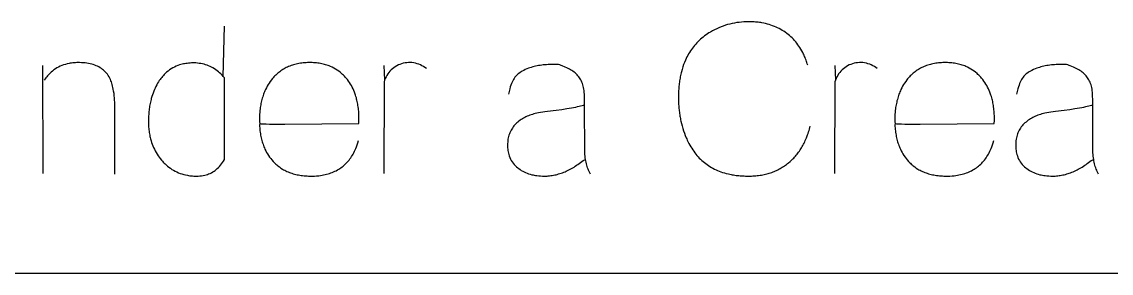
# Model space of a CAD drawing. Extents: x -180 to 180, y -71 to 71.
# Drawn here: x 45.05 to 66.84, y -70.86 to -65.82 of the extents above; entities that cross this region are included whole.
import ezdxf

# ---------------------------------------------------------------- set-up
doc = ezdxf.new("R2010")
doc.units = 0
doc.header["$MEASUREMENT"] = 0
doc.layers.get('0').update_dxf_attribs({"linetype": 'CONTINUOUS'})

msp = doc.modelspace()

# ---------------------------------------------------------------- linework, layer by layer
for p, q in [((49.079, -66.919), (49.104, -65.913)), ((58.866, -66.004), (58.824, -66.028)), ((58.907, -65.982), (58.866, -66.004)), ((58.949, -65.961), (58.907, -65.982)), ((58.992, -65.942), (58.949, -65.961)), ((59.035, -65.924), (58.992, -65.942)), ((59.078, -65.908), (59.035, -65.924)), ((59.122, -65.893), (59.078, -65.908)), ((59.167, -65.88), (59.122, -65.893)), ((59.212, -65.868), (59.167, -65.88)), ((59.257, -65.857), (59.212, -65.868)), ((59.303, -65.848), (59.257, -65.857)), ((59.35, -65.84), (59.303, -65.848)), ((59.397, -65.834), (59.35, -65.84)), ((59.445, -65.829), (59.397, -65.834)), ((59.493, -65.825), (59.445, -65.829)), ((59.541, -65.823), (59.493, -65.825)), ((59.59, -65.822), (59.541, -65.823)), ((59.618, -65.822), (59.59, -65.822)), ((59.645, -65.823), (59.618, -65.822)), ((59.672, -65.824), (59.645, -65.823)), ((59.699, -65.826), (59.672, -65.824)), ((59.725, -65.828), (59.699, -65.826)), ((59.751, -65.83), (59.725, -65.828)), ((59.777, -65.833), (59.751, -65.83)), ((59.803, -65.836), (59.777, -65.833)), ((59.828, -65.84), (59.803, -65.836)), ((59.853, -65.844), (59.828, -65.84)), ((59.89, -65.851), (59.853, -65.844)), ((59.927, -65.859), (59.89, -65.851)), ((59.963, -65.868), (59.927, -65.859)), ((59.998, -65.878), (59.963, -65.868)), ((60.033, -65.889), (59.998, -65.878)), ((60.067, -65.901), (60.033, -65.889)), ((60.101, -65.914), (60.067, -65.901)), ((60.134, -65.928), (60.101, -65.914)), ((60.166, -65.943), (60.134, -65.928)), ((60.198, -65.959), (60.166, -65.943)), ((60.229, -65.976), (60.198, -65.959)), ((60.26, -65.994), (60.229, -65.976)), ((60.29, -66.013), (60.26, -65.994)), ((60.32, -66.033), (60.29, -66.013)), ((58.575, -66.22), (58.551, -66.245)), ((58.6, -66.196), (58.575, -66.22)), ((58.625, -66.173), (58.6, -66.196)), ((58.651, -66.15), (58.625, -66.173)), ((58.678, -66.128), (58.651, -66.15)), ((58.706, -66.107), (58.678, -66.128)), ((58.734, -66.086), (58.706, -66.107)), ((58.763, -66.066), (58.734, -66.086)), ((58.793, -66.047), (58.763, -66.066)), ((58.824, -66.028), (58.793, -66.047)), ((60.349, -66.054), (60.32, -66.033)), ((60.377, -66.075), (60.349, -66.054)), ((60.404, -66.098), (60.377, -66.075)), ((60.43, -66.121), (60.404, -66.098)), ((60.456, -66.146), (60.43, -66.121)), ((60.481, -66.171), (60.456, -66.146)), ((60.505, -66.197), (60.481, -66.171)), ((60.528, -66.224), (60.505, -66.197)), ((60.551, -66.252), (60.528, -66.224)), ((58.405, -66.435), (58.387, -66.465)), ((58.423, -66.406), (58.405, -66.435)), ((58.443, -66.378), (58.423, -66.406)), ((58.463, -66.35), (58.443, -66.378)), ((58.484, -66.322), (58.463, -66.35)), ((58.506, -66.296), (58.484, -66.322)), ((58.528, -66.27), (58.506, -66.296)), ((58.551, -66.245), (58.528, -66.27)), ((60.572, -66.281), (60.551, -66.252)), ((60.593, -66.31), (60.572, -66.281)), ((60.613, -66.341), (60.593, -66.31)), ((60.632, -66.372), (60.613, -66.341)), ((60.651, -66.404), (60.632, -66.372)), ((60.668, -66.437), (60.651, -66.404)), ((60.685, -66.471), (60.668, -66.437)), ((45.92, -66.676), (45.884, -66.687)), ((45.956, -66.666), (45.92, -66.676)), ((45.993, -66.658), (45.956, -66.666)), ((46.018, -66.653), (45.993, -66.658)), ((46.044, -66.649), (46.018, -66.653)), ((46.07, -66.646), (46.044, -66.649)), ((46.096, -66.644), (46.07, -66.646)), ((46.123, -66.642), (46.096, -66.644)), ((46.15, -66.641), (46.123, -66.642)), ((46.177, -66.64), (46.15, -66.641)), ((46.203, -66.641), (46.177, -66.64)), ((46.242, -66.642), (46.203, -66.641)), ((46.279, -66.644), (46.242, -66.642)), ((46.315, -66.648), (46.279, -66.644)), ((46.35, -66.652), (46.315, -66.648)), ((46.384, -66.658), (46.35, -66.652)), ((46.416, -66.664), (46.384, -66.658)), ((46.448, -66.672), (46.416, -66.664)), ((46.478, -66.681), (46.448, -66.672)), ((48.254, -66.674), (48.229, -66.68)), ((48.28, -66.668), (48.254, -66.674)), ((48.305, -66.663), (48.28, -66.668)), ((48.332, -66.658), (48.305, -66.663)), ((48.358, -66.655), (48.332, -66.658)), ((48.385, -66.652), (48.358, -66.655)), ((48.413, -66.65), (48.385, -66.652)), ((48.441, -66.648), (48.413, -66.65)), ((48.469, -66.647), (48.441, -66.648)), ((48.495, -66.647), (48.469, -66.647)), ((48.53, -66.648), (48.495, -66.647)), ((48.564, -66.651), (48.53, -66.648)), ((48.597, -66.655), (48.564, -66.651)), ((48.63, -66.66), (48.597, -66.655)), ((48.662, -66.666), (48.63, -66.66)), ((48.694, -66.674), (48.662, -66.666)), ((48.725, -66.683), (48.694, -66.674)), ((50.512, -66.677), (50.486, -66.684)), ((50.538, -66.67), (50.512, -66.677)), ((50.565, -66.664), (50.538, -66.67)), ((50.592, -66.659), (50.565, -66.664)), ((50.62, -66.654), (50.592, -66.659)), ((50.648, -66.65), (50.62, -66.654)), ((50.676, -66.647), (50.648, -66.65)), ((50.705, -66.644), (50.676, -66.647)), ((50.734, -66.642), (50.705, -66.644)), ((50.764, -66.641), (50.734, -66.642)), ((50.794, -66.64), (50.764, -66.641)), ((50.825, -66.64), (50.794, -66.64)), ((50.854, -66.641), (50.825, -66.64)), ((50.883, -66.642), (50.854, -66.641)), ((50.912, -66.644), (50.883, -66.642)), ((50.94, -66.647), (50.912, -66.644)), ((50.968, -66.65), (50.94, -66.647)), ((50.995, -66.654), (50.968, -66.65)), ((51.022, -66.659), (50.995, -66.654)), ((51.049, -66.664), (51.022, -66.659)), ((51.075, -66.67), (51.049, -66.664)), ((51.101, -66.676), (51.075, -66.67)), ((51.126, -66.683), (51.101, -66.676)), ((52.613, -66.675), (52.58, -66.688)), ((52.646, -66.663), (52.613, -66.675)), ((52.679, -66.654), (52.646, -66.663)), ((52.714, -66.647), (52.679, -66.654)), ((52.748, -66.642), (52.714, -66.647)), ((52.783, -66.639), (52.748, -66.642)), ((52.818, -66.639), (52.783, -66.639)), ((52.853, -66.641), (52.818, -66.639)), ((52.888, -66.646), (52.853, -66.641)), ((52.922, -66.653), (52.888, -66.646)), ((52.956, -66.662), (52.922, -66.653)), ((52.989, -66.673), (52.956, -66.662)), ((53.022, -66.687), (52.989, -66.673)), ((55.608, -66.678), (55.575, -66.679)), ((55.642, -66.677), (55.608, -66.678)), ((55.676, -66.677), (55.642, -66.677)), ((55.724, -66.677), (55.676, -66.677)), ((55.754, -66.679), (55.724, -66.677)), ((58.304, -66.635), (58.287, -66.68)), ((58.323, -66.591), (58.304, -66.635)), ((58.338, -66.558), (58.323, -66.591)), ((58.353, -66.527), (58.338, -66.558)), ((58.37, -66.496), (58.353, -66.527)), ((58.387, -66.465), (58.37, -66.496)), ((60.696, -66.494), (60.685, -66.471)), ((60.706, -66.518), (60.696, -66.494)), ((60.716, -66.541), (60.706, -66.518)), ((60.726, -66.566), (60.716, -66.541)), ((60.735, -66.59), (60.726, -66.566)), ((60.744, -66.615), (60.735, -66.59)), ((60.752, -66.641), (60.744, -66.615)), ((60.76, -66.666), (60.752, -66.641)), ((60.768, -66.693), (60.76, -66.666)), ((61.631, -66.675), (61.599, -66.688)), ((61.664, -66.663), (61.631, -66.675)), ((61.698, -66.654), (61.664, -66.663)), ((61.732, -66.647), (61.698, -66.654)), ((61.767, -66.642), (61.732, -66.647)), ((61.802, -66.639), (61.767, -66.642)), ((61.837, -66.639), (61.802, -66.639)), ((61.872, -66.641), (61.837, -66.639)), ((61.906, -66.646), (61.872, -66.641)), ((61.941, -66.653), (61.906, -66.646)), ((61.974, -66.662), (61.941, -66.653)), ((62.008, -66.673), (61.974, -66.662)), ((62.04, -66.687), (62.008, -66.673)), ((63.221, -66.677), (63.195, -66.684)), ((63.247, -66.67), (63.221, -66.677)), ((63.274, -66.664), (63.247, -66.67)), ((63.301, -66.659), (63.274, -66.664)), ((63.329, -66.654), (63.301, -66.659)), ((63.357, -66.65), (63.329, -66.654)), ((63.385, -66.647), (63.357, -66.65)), ((63.414, -66.644), (63.385, -66.647)), ((63.444, -66.642), (63.414, -66.644)), ((63.473, -66.641), (63.444, -66.642)), ((63.504, -66.64), (63.473, -66.641)), ((63.534, -66.64), (63.504, -66.64)), ((63.563, -66.641), (63.534, -66.64)), ((63.592, -66.642), (63.563, -66.641)), ((63.621, -66.644), (63.592, -66.642)), ((63.649, -66.647), (63.621, -66.644)), ((63.677, -66.65), (63.649, -66.647)), ((63.704, -66.654), (63.677, -66.65)), ((63.731, -66.659), (63.704, -66.654)), ((63.758, -66.664), (63.731, -66.659)), ((63.784, -66.67), (63.758, -66.664)), ((63.81, -66.676), (63.784, -66.67)), ((63.835, -66.683), (63.81, -66.676)), ((65.772, -66.678), (65.738, -66.679)), ((65.805, -66.677), (65.772, -66.678)), ((65.839, -66.677), (65.805, -66.677)), ((65.888, -66.677), (65.839, -66.677)), ((65.918, -66.679), (65.888, -66.677)), ((45.473, -68.859), (45.472, -66.698)), ((45.581, -66.888), (45.564, -66.907)), ((45.607, -66.86), (45.581, -66.888)), ((45.634, -66.835), (45.607, -66.86)), ((45.663, -66.811), (45.634, -66.835)), ((45.692, -66.788), (45.663, -66.811)), ((45.722, -66.767), (45.692, -66.788)), ((45.752, -66.748), (45.722, -66.767)), ((45.784, -66.731), (45.752, -66.748)), ((45.817, -66.714), (45.784, -66.731)), ((45.85, -66.7), (45.817, -66.714)), ((45.884, -66.687), (45.85, -66.7)), ((46.508, -66.691), (46.478, -66.681)), ((46.536, -66.702), (46.508, -66.691)), ((46.563, -66.714), (46.536, -66.702)), ((46.589, -66.727), (46.563, -66.714)), ((46.618, -66.743), (46.589, -66.727)), ((46.642, -66.759), (46.618, -66.743)), ((46.664, -66.775), (46.642, -66.759)), ((46.686, -66.793), (46.664, -66.775)), ((46.706, -66.812), (46.686, -66.793)), ((46.725, -66.831), (46.706, -66.812)), ((46.743, -66.852), (46.725, -66.831)), ((46.76, -66.874), (46.743, -66.852)), ((46.777, -66.899), (46.76, -66.874)), ((47.881, -66.896), (47.864, -66.916)), ((47.899, -66.877), (47.881, -66.896)), ((47.917, -66.859), (47.899, -66.877)), ((47.945, -66.834), (47.917, -66.859)), ((47.974, -66.81), (47.945, -66.834)), ((48.004, -66.787), (47.974, -66.81)), ((48.035, -66.766), (48.004, -66.787)), ((48.067, -66.747), (48.035, -66.766)), ((48.1, -66.73), (48.067, -66.747)), ((48.134, -66.714), (48.1, -66.73)), ((48.169, -66.7), (48.134, -66.714)), ((48.205, -66.688), (48.169, -66.7)), ((48.229, -66.68), (48.205, -66.688)), ((48.755, -66.693), (48.725, -66.683)), ((48.785, -66.704), (48.755, -66.693)), ((48.815, -66.717), (48.785, -66.704)), ((48.844, -66.732), (48.815, -66.717)), ((48.872, -66.747), (48.844, -66.732)), ((48.9, -66.764), (48.872, -66.747)), ((48.927, -66.782), (48.9, -66.764)), ((48.954, -66.802), (48.927, -66.782)), ((48.98, -66.823), (48.954, -66.802)), ((49.005, -66.845), (48.98, -66.823)), ((49.03, -66.868), (49.005, -66.845)), ((49.055, -66.893), (49.03, -66.868)), ((49.079, -66.919), (49.055, -66.893)), ((50.129, -66.89), (50.111, -66.908)), ((50.148, -66.872), (50.129, -66.89)), ((50.168, -66.855), (50.148, -66.872)), ((50.188, -66.838), (50.168, -66.855)), ((50.208, -66.823), (50.188, -66.838)), ((50.229, -66.807), (50.208, -66.823)), ((50.25, -66.793), (50.229, -66.807)), ((50.272, -66.779), (50.25, -66.793)), ((50.294, -66.766), (50.272, -66.779)), ((50.316, -66.753), (50.294, -66.766)), ((50.339, -66.741), (50.316, -66.753)), ((50.363, -66.73), (50.339, -66.741)), ((50.386, -66.72), (50.363, -66.73)), ((50.411, -66.71), (50.386, -66.72)), ((50.435, -66.701), (50.411, -66.71)), ((50.46, -66.692), (50.435, -66.701)), ((50.486, -66.684), (50.46, -66.692)), ((51.151, -66.691), (51.126, -66.683)), ((51.175, -66.699), (51.151, -66.691)), ((51.199, -66.708), (51.175, -66.699)), ((51.223, -66.718), (51.199, -66.708)), ((51.257, -66.734), (51.223, -66.718)), ((51.291, -66.751), (51.257, -66.734)), ((51.324, -66.769), (51.291, -66.751)), ((51.356, -66.79), (51.324, -66.769)), ((51.387, -66.811), (51.356, -66.79)), ((51.417, -66.834), (51.387, -66.811)), ((51.446, -66.859), (51.417, -66.834)), ((51.465, -66.876), (51.446, -66.859)), ((51.483, -66.893), (51.465, -66.876)), ((51.501, -66.912), (51.483, -66.893)), ((52.292, -66.698), (52.306, -66.992)), ((52.369, -66.867), (52.35, -66.897)), ((52.39, -66.839), (52.369, -66.867)), ((52.413, -66.812), (52.39, -66.839)), ((52.437, -66.787), (52.413, -66.812)), ((52.463, -66.764), (52.437, -66.787)), ((52.49, -66.742), (52.463, -66.764)), ((52.519, -66.722), (52.49, -66.742)), ((52.549, -66.704), (52.519, -66.722)), ((52.58, -66.688), (52.549, -66.704)), ((53.053, -66.702), (53.022, -66.687)), ((53.083, -66.72), (53.053, -66.702)), ((53.112, -66.74), (53.083, -66.72)), ((53.14, -66.761), (53.112, -66.74)), ((54.947, -66.894), (54.928, -66.914)), ((54.967, -66.875), (54.947, -66.894)), ((54.99, -66.856), (54.967, -66.875)), ((55.014, -66.838), (54.99, -66.856)), ((55.035, -66.824), (55.014, -66.838)), ((55.058, -66.811), (55.035, -66.824)), ((55.087, -66.795), (55.058, -66.811)), ((55.118, -66.781), (55.087, -66.795)), ((55.151, -66.767), (55.118, -66.781)), ((55.186, -66.754), (55.151, -66.767)), ((55.213, -66.745), (55.186, -66.754)), ((55.24, -66.736), (55.213, -66.745)), ((55.269, -66.728), (55.24, -66.736)), ((55.297, -66.72), (55.269, -66.728)), ((55.326, -66.713), (55.297, -66.72)), ((55.356, -66.707), (55.326, -66.713)), ((55.386, -66.701), (55.356, -66.707)), ((55.416, -66.696), (55.386, -66.701)), ((55.447, -66.692), (55.416, -66.696)), ((55.478, -66.688), (55.447, -66.692)), ((55.51, -66.684), (55.478, -66.688)), ((55.542, -66.682), (55.51, -66.684)), ((55.575, -66.679), (55.542, -66.682)), ((55.783, -66.681), (55.754, -66.679)), ((55.81, -66.686), (55.783, -66.681)), ((55.834, -66.696), (55.81, -66.686)), ((55.858, -66.707), (55.834, -66.696)), ((55.92, -66.734), (55.858, -66.707)), ((55.948, -66.745), (55.92, -66.734)), ((55.975, -66.757), (55.948, -66.745)), ((56.001, -66.77), (55.975, -66.757)), ((56.026, -66.784), (56.001, -66.77)), ((56.05, -66.799), (56.026, -66.784)), ((56.073, -66.814), (56.05, -66.799)), ((56.095, -66.83), (56.073, -66.814)), ((56.116, -66.847), (56.095, -66.83)), ((56.135, -66.865), (56.116, -66.847)), ((56.154, -66.883), (56.135, -66.865)), ((56.171, -66.902), (56.154, -66.883)), ((58.231, -66.874), (58.225, -66.899)), ((58.237, -66.848), (58.231, -66.874)), ((58.243, -66.824), (58.237, -66.848)), ((58.256, -66.775), (58.243, -66.824)), ((58.271, -66.727), (58.256, -66.775)), ((58.287, -66.68), (58.271, -66.727)), ((61.31, -66.698), (61.324, -66.992)), ((61.387, -66.867), (61.369, -66.897)), ((61.408, -66.839), (61.387, -66.867)), ((61.431, -66.812), (61.408, -66.839)), ((61.455, -66.787), (61.431, -66.812)), ((61.481, -66.764), (61.455, -66.787)), ((61.508, -66.742), (61.481, -66.764)), ((61.537, -66.722), (61.508, -66.742)), ((61.567, -66.704), (61.537, -66.722)), ((61.599, -66.688), (61.567, -66.704)), ((62.071, -66.702), (62.04, -66.687)), ((62.101, -66.72), (62.071, -66.702)), ((62.13, -66.74), (62.101, -66.72)), ((62.158, -66.761), (62.13, -66.74)), ((62.838, -66.89), (62.82, -66.908)), ((62.858, -66.872), (62.838, -66.89)), ((62.877, -66.855), (62.858, -66.872)), ((62.897, -66.838), (62.877, -66.855)), ((62.917, -66.823), (62.897, -66.838)), ((62.938, -66.807), (62.917, -66.823)), ((62.959, -66.793), (62.938, -66.807)), ((62.981, -66.779), (62.959, -66.793)), ((63.003, -66.766), (62.981, -66.779)), ((63.025, -66.753), (63.003, -66.766)), ((63.048, -66.741), (63.025, -66.753)), ((63.072, -66.73), (63.048, -66.741)), ((63.095, -66.72), (63.072, -66.73)), ((63.12, -66.71), (63.095, -66.72)), ((63.144, -66.701), (63.12, -66.71)), ((63.169, -66.692), (63.144, -66.701)), ((63.195, -66.684), (63.169, -66.692)), ((63.86, -66.691), (63.835, -66.683)), ((63.884, -66.699), (63.86, -66.691)), ((63.908, -66.708), (63.884, -66.699)), ((63.932, -66.718), (63.908, -66.708)), ((63.967, -66.734), (63.932, -66.718)), ((64, -66.751), (63.967, -66.734)), ((64.033, -66.769), (64, -66.751)), ((64.065, -66.79), (64.033, -66.769)), ((64.096, -66.811), (64.065, -66.79)), ((64.126, -66.834), (64.096, -66.811)), ((64.155, -66.859), (64.126, -66.834)), ((64.174, -66.876), (64.155, -66.859)), ((64.192, -66.893), (64.174, -66.876)), ((64.21, -66.912), (64.192, -66.893)), ((65.11, -66.894), (65.091, -66.914)), ((65.131, -66.875), (65.11, -66.894)), ((65.153, -66.856), (65.131, -66.875)), ((65.177, -66.838), (65.153, -66.856)), ((65.199, -66.824), (65.177, -66.838)), ((65.222, -66.811), (65.199, -66.824)), ((65.251, -66.795), (65.222, -66.811)), ((65.282, -66.781), (65.251, -66.795)), ((65.315, -66.767), (65.282, -66.781)), ((65.349, -66.754), (65.315, -66.767)), ((65.376, -66.745), (65.349, -66.754)), ((65.404, -66.736), (65.376, -66.745)), ((65.432, -66.728), (65.404, -66.736)), ((65.461, -66.72), (65.432, -66.728)), ((65.49, -66.713), (65.461, -66.72)), ((65.519, -66.707), (65.49, -66.713)), ((65.549, -66.701), (65.519, -66.707)), ((65.58, -66.696), (65.549, -66.701)), ((65.61, -66.692), (65.58, -66.696)), ((65.642, -66.688), (65.61, -66.692)), ((65.674, -66.684), (65.642, -66.688)), ((65.706, -66.682), (65.674, -66.684)), ((65.738, -66.679), (65.706, -66.682)), ((65.947, -66.681), (65.918, -66.679)), ((65.973, -66.686), (65.947, -66.681)), ((65.997, -66.696), (65.973, -66.686)), ((66.021, -66.707), (65.997, -66.696)), ((66.083, -66.734), (66.021, -66.707)), ((66.112, -66.745), (66.083, -66.734)), ((66.139, -66.757), (66.112, -66.745)), ((66.165, -66.77), (66.139, -66.757)), ((66.19, -66.784), (66.165, -66.77)), ((66.214, -66.799), (66.19, -66.784)), ((66.237, -66.814), (66.214, -66.799)), ((66.259, -66.83), (66.237, -66.814)), ((66.279, -66.847), (66.259, -66.83)), ((66.299, -66.865), (66.279, -66.847)), ((66.317, -66.883), (66.299, -66.865)), ((66.335, -66.902), (66.317, -66.883)), ((45.515, -66.968), (45.499, -66.99)), ((45.531, -66.947), (45.515, -66.968)), ((45.547, -66.926), (45.531, -66.947)), ((45.564, -66.907), (45.547, -66.926)), ((46.794, -66.926), (46.777, -66.899)), ((46.809, -66.955), (46.794, -66.926)), ((46.82, -66.978), (46.809, -66.955)), ((46.83, -67.002), (46.82, -66.978)), ((46.84, -67.028), (46.83, -67.002)), ((46.849, -67.054), (46.84, -67.028)), ((46.857, -67.081), (46.849, -67.054)), ((46.865, -67.11), (46.857, -67.081)), ((46.872, -67.139), (46.865, -67.11)), ((47.748, -67.085), (47.731, -67.116)), ((47.765, -67.054), (47.748, -67.085)), ((47.784, -67.024), (47.765, -67.054)), ((47.799, -67.001), (47.784, -67.024)), ((47.815, -66.979), (47.799, -67.001)), ((47.831, -66.957), (47.815, -66.979)), ((47.847, -66.936), (47.831, -66.957)), ((47.864, -66.916), (47.847, -66.936)), ((49.102, -66.946), (49.079, -66.919)), ((49.102, -68.582), (49.102, -66.946)), ((49.958, -67.113), (49.94, -67.146)), ((49.977, -67.08), (49.958, -67.113)), ((49.998, -67.049), (49.977, -67.08)), ((50.019, -67.018), (49.998, -67.049)), ((50.041, -66.988), (50.019, -67.018)), ((50.057, -66.968), (50.041, -66.988)), ((50.075, -66.947), (50.057, -66.968)), ((50.093, -66.927), (50.075, -66.947)), ((50.111, -66.908), (50.093, -66.927)), ((51.518, -66.931), (51.501, -66.912)), ((51.536, -66.95), (51.518, -66.931)), ((51.56, -66.98), (51.536, -66.95)), ((51.581, -67.009), (51.56, -66.98)), ((51.602, -67.039), (51.581, -67.009)), ((51.622, -67.07), (51.602, -67.039)), ((51.64, -67.101), (51.622, -67.07)), ((51.657, -67.133), (51.64, -67.101)), ((52.296, -67.026), (52.287, -68.859)), ((52.306, -66.992), (52.296, -67.026)), ((52.319, -66.959), (52.306, -66.992)), ((52.334, -66.928), (52.319, -66.959)), ((52.35, -66.897), (52.334, -66.928)), ((54.831, -67.094), (54.82, -67.128)), ((54.843, -67.062), (54.831, -67.094)), ((54.856, -67.032), (54.843, -67.062)), ((54.869, -67.004), (54.856, -67.032)), ((54.882, -66.979), (54.869, -67.004)), ((54.896, -66.956), (54.882, -66.979)), ((54.911, -66.935), (54.896, -66.956)), ((54.928, -66.914), (54.911, -66.935)), ((56.187, -66.922), (56.171, -66.902)), ((56.203, -66.943), (56.187, -66.922)), ((56.217, -66.965), (56.203, -66.943)), ((56.23, -66.987), (56.217, -66.965)), ((56.242, -67.01), (56.23, -66.987)), ((56.253, -67.034), (56.242, -67.01)), ((56.263, -67.059), (56.253, -67.034)), ((56.272, -67.084), (56.263, -67.059)), ((56.279, -67.11), (56.272, -67.084)), ((56.286, -67.137), (56.279, -67.11)), ((58.193, -67.113), (58.191, -67.141)), ((58.196, -67.085), (58.193, -67.113)), ((58.199, -67.058), (58.196, -67.085)), ((58.203, -67.03), (58.199, -67.058)), ((58.207, -67.004), (58.203, -67.03)), ((58.211, -66.977), (58.207, -67.004)), ((58.215, -66.951), (58.211, -66.977)), ((58.22, -66.925), (58.215, -66.951)), ((58.225, -66.899), (58.22, -66.925)), ((61.314, -67.026), (61.306, -68.859)), ((61.324, -66.992), (61.314, -67.026)), ((61.337, -66.959), (61.324, -66.992)), ((61.352, -66.928), (61.337, -66.959)), ((61.369, -66.897), (61.352, -66.928)), ((62.667, -67.113), (62.649, -67.146)), ((62.687, -67.08), (62.667, -67.113)), ((62.707, -67.049), (62.687, -67.08)), ((62.728, -67.018), (62.707, -67.049)), ((62.75, -66.988), (62.728, -67.018)), ((62.767, -66.968), (62.75, -66.988)), ((62.784, -66.947), (62.767, -66.968)), ((62.802, -66.927), (62.784, -66.947)), ((62.82, -66.908), (62.802, -66.927)), ((64.228, -66.931), (64.21, -66.912)), ((64.245, -66.95), (64.228, -66.931)), ((64.269, -66.98), (64.245, -66.95)), ((64.291, -67.009), (64.269, -66.98)), ((64.311, -67.039), (64.291, -67.009)), ((64.331, -67.07), (64.311, -67.039)), ((64.349, -67.101), (64.331, -67.07)), ((64.366, -67.133), (64.349, -67.101)), ((64.995, -67.094), (64.984, -67.128)), ((65.007, -67.062), (64.995, -67.094)), ((65.019, -67.032), (65.007, -67.062)), ((65.032, -67.004), (65.019, -67.032)), ((65.046, -66.979), (65.032, -67.004)), ((65.06, -66.956), (65.046, -66.979)), ((65.075, -66.935), (65.06, -66.956)), ((65.091, -66.914), (65.075, -66.935)), ((66.351, -66.922), (66.335, -66.902)), ((66.366, -66.943), (66.351, -66.922)), ((66.381, -66.965), (66.366, -66.943)), ((66.394, -66.987), (66.381, -66.965)), ((66.406, -67.01), (66.394, -66.987)), ((66.417, -67.034), (66.406, -67.01)), ((66.427, -67.059), (66.417, -67.034)), ((66.435, -67.084), (66.427, -67.059)), ((66.443, -67.11), (66.435, -67.084)), ((66.45, -67.137), (66.443, -67.11)), ((46.879, -67.169), (46.872, -67.139)), ((46.886, -67.212), (46.879, -67.169)), ((46.893, -67.256), (46.886, -67.212)), ((46.899, -67.302), (46.893, -67.256)), ((46.903, -67.35), (46.899, -67.302)), ((47.65, -67.321), (47.639, -67.358)), ((47.661, -67.285), (47.65, -67.321)), ((47.673, -67.25), (47.661, -67.285)), ((47.687, -67.215), (47.673, -67.25)), ((47.701, -67.182), (47.687, -67.215)), ((47.715, -67.149), (47.701, -67.182)), ((47.731, -67.116), (47.715, -67.149)), ((49.867, -67.325), (49.859, -67.351)), ((49.875, -67.3), (49.867, -67.325)), ((49.884, -67.275), (49.875, -67.3)), ((49.893, -67.251), (49.884, -67.275)), ((49.903, -67.227), (49.893, -67.251)), ((49.913, -67.203), (49.903, -67.227)), ((49.923, -67.18), (49.913, -67.203)), ((49.94, -67.146), (49.923, -67.18)), ((51.674, -67.167), (51.657, -67.133)), ((51.689, -67.2), (51.674, -67.167)), ((51.703, -67.235), (51.689, -67.2)), ((51.716, -67.271), (51.703, -67.235)), ((51.725, -67.295), (51.716, -67.271)), ((51.732, -67.319), (51.725, -67.295)), ((51.74, -67.344), (51.732, -67.319)), ((54.789, -67.244), (54.783, -67.272)), ((54.795, -67.217), (54.789, -67.244)), ((54.802, -67.19), (54.795, -67.217)), ((54.809, -67.164), (54.802, -67.19)), ((54.82, -67.128), (54.809, -67.164)), ((56.292, -67.171), (56.286, -67.137)), ((56.296, -67.201), (56.292, -67.171)), ((56.299, -67.236), (56.296, -67.201)), ((56.302, -67.275), (56.299, -67.236)), ((56.304, -67.32), (56.302, -67.275)), ((56.305, -67.37), (56.304, -67.32)), ((58.183, -67.315), (58.182, -67.345)), ((58.184, -67.256), (58.183, -67.285)), ((58.183, -67.285), (58.183, -67.315)), ((58.185, -67.227), (58.184, -67.256)), ((58.187, -67.198), (58.185, -67.227)), ((58.189, -67.169), (58.187, -67.198)), ((58.191, -67.141), (58.189, -67.169)), ((62.576, -67.325), (62.568, -67.351)), ((62.584, -67.3), (62.576, -67.325)), ((62.593, -67.275), (62.584, -67.3)), ((62.602, -67.251), (62.593, -67.275)), ((62.612, -67.227), (62.602, -67.251)), ((62.622, -67.203), (62.612, -67.227)), ((62.633, -67.18), (62.622, -67.203)), ((62.649, -67.146), (62.633, -67.18)), ((64.383, -67.167), (64.366, -67.133)), ((64.398, -67.2), (64.383, -67.167)), ((64.412, -67.235), (64.398, -67.2)), ((64.426, -67.271), (64.412, -67.235)), ((64.434, -67.295), (64.426, -67.271)), ((64.442, -67.319), (64.434, -67.295)), ((64.449, -67.344), (64.442, -67.319)), ((64.953, -67.244), (64.946, -67.272)), ((64.959, -67.217), (64.953, -67.244)), ((64.966, -67.19), (64.959, -67.217)), ((64.973, -67.164), (64.966, -67.19)), ((64.984, -67.128), (64.973, -67.164)), ((66.456, -67.171), (66.45, -67.137)), ((66.46, -67.201), (66.456, -67.171)), ((66.463, -67.236), (66.46, -67.201)), ((66.465, -67.275), (66.463, -67.236)), ((66.467, -67.32), (66.465, -67.275)), ((66.469, -67.37), (66.467, -67.32)), ((46.906, -67.4), (46.903, -67.35)), ((46.908, -67.425), (46.906, -67.4)), ((46.909, -67.451), (46.908, -67.425)), ((46.909, -67.478), (46.909, -67.451)), ((46.91, -67.505), (46.909, -67.478)), ((46.91, -68.877), (46.91, -67.505)), ((47.602, -67.538), (47.598, -67.566)), ((47.606, -67.512), (47.602, -67.538)), ((47.611, -67.485), (47.606, -67.512)), ((47.616, -67.459), (47.611, -67.485)), ((47.621, -67.433), (47.616, -67.459)), ((47.627, -67.408), (47.621, -67.433)), ((47.633, -67.382), (47.627, -67.408)), ((47.639, -67.358), (47.633, -67.382)), ((49.818, -67.54), (49.814, -67.569)), ((49.823, -67.512), (49.818, -67.54)), ((49.827, -67.484), (49.823, -67.512)), ((49.833, -67.457), (49.827, -67.484)), ((49.839, -67.43), (49.833, -67.457)), ((49.845, -67.403), (49.839, -67.43)), ((49.852, -67.377), (49.845, -67.403)), ((49.859, -67.351), (49.852, -67.377)), ((51.746, -67.37), (51.74, -67.344)), ((51.753, -67.395), (51.746, -67.37)), ((51.759, -67.421), (51.753, -67.395)), ((51.764, -67.448), (51.759, -67.421)), ((51.769, -67.474), (51.764, -67.448)), ((51.773, -67.501), (51.769, -67.474)), ((51.777, -67.529), (51.773, -67.501)), ((51.781, -67.557), (51.777, -67.529)), ((56.084, -67.545), (56.042, -67.552)), ((56.123, -67.537), (56.084, -67.545)), ((56.16, -67.529), (56.123, -67.537)), ((56.195, -67.521), (56.16, -67.529)), ((56.226, -67.513), (56.195, -67.521)), ((56.256, -67.505), (56.226, -67.513)), ((56.282, -67.497), (56.256, -67.505)), ((56.306, -67.484), (56.282, -67.497)), ((56.306, -67.424), (56.305, -67.37)), ((56.306, -67.484), (56.306, -67.424)), ((56.31, -68.45), (56.306, -67.484)), ((58.182, -67.345), (58.183, -67.372)), ((58.183, -67.372), (58.183, -67.399)), ((58.183, -67.399), (58.184, -67.425)), ((58.184, -67.425), (58.185, -67.452)), ((58.185, -67.452), (58.186, -67.478)), ((58.186, -67.478), (58.188, -67.504)), ((58.188, -67.504), (58.19, -67.531)), ((58.19, -67.531), (58.192, -67.557)), ((62.527, -67.54), (62.523, -67.569)), ((62.532, -67.512), (62.527, -67.54)), ((62.537, -67.484), (62.532, -67.512)), ((62.542, -67.457), (62.537, -67.484)), ((62.548, -67.43), (62.542, -67.457)), ((62.554, -67.403), (62.548, -67.43)), ((62.561, -67.377), (62.554, -67.403)), ((62.568, -67.351), (62.561, -67.377)), ((64.456, -67.37), (64.449, -67.344)), ((64.462, -67.395), (64.456, -67.37)), ((64.468, -67.421), (64.462, -67.395)), ((64.473, -67.448), (64.468, -67.421)), ((64.478, -67.474), (64.473, -67.448)), ((64.483, -67.501), (64.478, -67.474)), ((64.487, -67.529), (64.483, -67.501)), ((64.49, -67.557), (64.487, -67.529)), ((66.248, -67.545), (66.206, -67.552)), ((66.287, -67.537), (66.248, -67.545)), ((66.324, -67.529), (66.287, -67.537)), ((66.358, -67.521), (66.324, -67.529)), ((66.39, -67.513), (66.358, -67.521)), ((66.419, -67.505), (66.39, -67.513)), ((66.446, -67.497), (66.419, -67.505)), ((66.47, -67.484), (66.446, -67.497)), ((66.47, -67.424), (66.469, -67.37)), ((66.47, -67.484), (66.47, -67.424)), ((66.473, -68.45), (66.47, -67.484)), ((47.584, -67.736), (47.583, -67.765)), ((47.583, -67.765), (47.583, -67.795)), ((47.586, -67.706), (47.584, -67.736)), ((47.587, -67.678), (47.586, -67.706)), ((47.59, -67.649), (47.587, -67.678)), ((47.592, -67.621), (47.59, -67.649)), ((47.595, -67.593), (47.592, -67.621)), ((47.598, -67.566), (47.595, -67.593)), ((49.802, -67.733), (49.801, -67.764)), ((49.801, -67.764), (49.801, -67.795)), ((49.803, -67.702), (49.802, -67.733)), ((49.805, -67.672), (49.803, -67.702)), ((49.807, -67.642), (49.805, -67.672)), ((49.811, -67.598), (49.807, -67.642)), ((49.814, -67.569), (49.811, -67.598)), ((51.784, -67.585), (51.781, -67.557)), ((51.787, -67.613), (51.784, -67.585)), ((51.789, -67.642), (51.787, -67.613)), ((51.79, -67.671), (51.789, -67.642)), ((51.792, -67.701), (51.79, -67.671)), ((51.792, -67.731), (51.792, -67.701)), ((51.792, -67.761), (51.792, -67.731)), ((51.792, -67.802), (51.792, -67.761)), ((55.062, -67.765), (55.04, -67.78)), ((55.086, -67.752), (55.062, -67.765)), ((55.109, -67.739), (55.086, -67.752)), ((55.133, -67.727), (55.109, -67.739)), ((55.158, -67.715), (55.133, -67.727)), ((55.183, -67.704), (55.158, -67.715)), ((55.209, -67.695), (55.183, -67.704)), ((55.235, -67.685), (55.209, -67.695)), ((55.262, -67.677), (55.235, -67.685)), ((55.289, -67.669), (55.262, -67.677)), ((55.318, -67.662), (55.289, -67.669)), ((55.35, -67.655), (55.318, -67.662)), ((55.386, -67.648), (55.35, -67.655)), ((55.424, -67.641), (55.386, -67.648)), ((55.467, -67.634), (55.424, -67.641)), ((55.513, -67.628), (55.467, -67.634)), ((55.562, -67.621), (55.513, -67.628)), ((55.737, -67.599), (55.562, -67.621)), ((55.849, -67.583), (55.737, -67.599)), ((55.95, -67.568), (55.849, -67.583)), ((55.997, -67.56), (55.95, -67.568)), ((56.042, -67.552), (55.997, -67.56)), ((58.192, -67.557), (58.195, -67.583)), ((58.195, -67.583), (58.198, -67.608)), ((58.198, -67.608), (58.201, -67.634)), ((58.201, -67.634), (58.205, -67.66)), ((58.205, -67.66), (58.208, -67.685)), ((58.208, -67.685), (58.212, -67.71)), ((58.212, -67.71), (58.217, -67.736)), ((58.217, -67.736), (58.222, -67.761)), ((58.222, -67.761), (58.227, -67.786)), ((62.511, -67.733), (62.51, -67.764)), ((62.51, -67.764), (62.51, -67.795)), ((62.512, -67.702), (62.511, -67.733)), ((62.514, -67.672), (62.512, -67.702)), ((62.516, -67.642), (62.514, -67.672)), ((62.52, -67.598), (62.516, -67.642)), ((62.523, -67.569), (62.52, -67.598)), ((64.493, -67.585), (64.49, -67.557)), ((64.496, -67.613), (64.493, -67.585)), ((64.498, -67.642), (64.496, -67.613)), ((64.499, -67.671), (64.498, -67.642)), ((64.501, -67.701), (64.499, -67.671)), ((64.501, -67.731), (64.501, -67.701)), ((64.502, -67.761), (64.501, -67.731)), ((64.501, -67.802), (64.502, -67.761)), ((65.226, -67.765), (65.203, -67.78)), ((65.249, -67.752), (65.226, -67.765)), ((65.273, -67.739), (65.249, -67.752)), ((65.297, -67.727), (65.273, -67.739)), ((65.322, -67.715), (65.297, -67.727)), ((65.347, -67.704), (65.322, -67.715)), ((65.373, -67.695), (65.347, -67.704)), ((65.399, -67.685), (65.373, -67.695)), ((65.426, -67.677), (65.399, -67.685)), ((65.453, -67.669), (65.426, -67.677)), ((65.482, -67.662), (65.453, -67.669)), ((65.514, -67.655), (65.482, -67.662)), ((65.549, -67.648), (65.514, -67.655)), ((65.588, -67.641), (65.549, -67.648)), ((65.63, -67.634), (65.588, -67.641)), ((65.676, -67.628), (65.63, -67.634)), ((65.726, -67.621), (65.676, -67.628)), ((65.9, -67.599), (65.726, -67.621)), ((66.012, -67.583), (65.9, -67.599)), ((66.114, -67.568), (66.012, -67.583)), ((66.161, -67.56), (66.114, -67.568)), ((66.206, -67.552), (66.161, -67.56)), ((47.583, -67.795), (47.582, -67.825)), ((47.582, -67.825), (47.583, -67.853)), ((47.583, -67.853), (47.583, -67.881)), ((47.583, -67.881), (47.585, -67.908)), ((47.585, -67.908), (47.586, -67.935)), ((47.586, -67.935), (47.589, -67.962)), ((47.589, -67.962), (47.591, -67.989)), ((49.801, -67.795), (49.801, -67.827)), ((49.801, -67.827), (49.807, -67.859)), ((49.807, -67.859), (49.803, -67.889)), ((49.803, -67.889), (49.805, -67.919)), ((49.805, -67.919), (49.807, -67.949)), ((49.807, -67.859), (49.833, -67.864)), ((49.807, -67.949), (49.81, -67.978)), ((49.81, -67.978), (49.813, -68.007)), ((49.833, -67.864), (49.858, -67.866)), ((49.858, -67.866), (49.935, -67.868)), ((49.935, -67.868), (50.005, -67.87)), ((50.005, -67.87), (50.308, -67.872)), ((50.308, -67.872), (51.79, -67.859)), ((51.79, -67.859), (51.792, -67.802)), ((54.847, -67.973), (54.834, -67.996)), ((54.861, -67.951), (54.847, -67.973)), ((54.877, -67.929), (54.861, -67.951)), ((54.893, -67.908), (54.877, -67.929)), ((54.911, -67.888), (54.893, -67.908)), ((54.93, -67.868), (54.911, -67.888)), ((54.95, -67.849), (54.93, -67.868)), ((54.971, -67.83), (54.95, -67.849)), ((54.993, -67.813), (54.971, -67.83)), ((55.017, -67.795), (54.993, -67.813)), ((55.04, -67.78), (55.017, -67.795)), ((58.227, -67.786), (58.232, -67.81)), ((58.232, -67.81), (58.244, -67.86)), ((58.244, -67.86), (58.256, -67.909)), ((58.256, -67.909), (58.271, -67.957)), ((58.271, -67.957), (58.286, -68.005)), ((60.795, -68.001), (60.803, -67.972)), ((60.803, -67.972), (60.811, -67.943)), ((60.811, -67.943), (60.819, -67.914)), ((62.51, -67.795), (62.51, -67.827)), ((62.51, -67.827), (62.516, -67.859)), ((62.516, -67.859), (62.512, -67.889)), ((62.512, -67.889), (62.514, -67.919)), ((62.514, -67.919), (62.516, -67.949)), ((62.516, -67.859), (62.542, -67.864)), ((62.516, -67.949), (62.519, -67.978)), ((62.519, -67.978), (62.522, -68.007)), ((62.542, -67.864), (62.567, -67.866)), ((62.567, -67.866), (62.644, -67.868)), ((62.644, -67.868), (62.714, -67.87)), ((62.714, -67.87), (63.017, -67.872)), ((63.017, -67.872), (64.5, -67.859)), ((64.5, -67.859), (64.501, -67.802)), ((65.01, -67.973), (64.997, -67.996)), ((65.025, -67.951), (65.01, -67.973)), ((65.04, -67.929), (65.025, -67.951)), ((65.057, -67.908), (65.04, -67.929)), ((65.074, -67.888), (65.057, -67.908)), ((65.093, -67.868), (65.074, -67.888)), ((65.113, -67.849), (65.093, -67.868)), ((65.135, -67.83), (65.113, -67.849)), ((65.157, -67.813), (65.135, -67.83)), ((65.18, -67.795), (65.157, -67.813)), ((65.203, -67.78), (65.18, -67.795)), ((47.591, -67.989), (47.595, -68.015)), ((47.595, -68.015), (47.598, -68.041)), ((47.598, -68.041), (47.602, -68.067)), ((47.602, -68.067), (47.607, -68.093)), ((47.607, -68.093), (47.612, -68.118)), ((47.612, -68.118), (47.618, -68.143)), ((47.618, -68.143), (47.624, -68.167)), ((47.624, -68.167), (47.634, -68.204)), ((49.813, -68.007), (49.817, -68.036)), ((49.817, -68.036), (49.821, -68.064)), ((49.821, -68.064), (49.826, -68.092)), ((49.826, -68.092), (49.831, -68.119)), ((49.831, -68.119), (49.837, -68.146)), ((49.837, -68.146), (49.843, -68.173)), ((49.843, -68.173), (49.85, -68.199)), ((49.85, -68.199), (49.857, -68.225)), ((51.768, -68.246), (51.78, -68.203)), ((54.769, -68.204), (54.767, -68.233)), ((54.773, -68.176), (54.769, -68.204)), ((54.779, -68.148), (54.773, -68.176)), ((54.785, -68.121), (54.779, -68.148)), ((54.792, -68.095), (54.785, -68.121)), ((54.801, -68.069), (54.792, -68.095)), ((54.811, -68.044), (54.801, -68.069)), ((54.822, -68.02), (54.811, -68.044)), ((54.834, -67.996), (54.822, -68.02)), ((58.286, -68.005), (58.302, -68.053)), ((58.302, -68.053), (58.32, -68.1)), ((58.32, -68.1), (58.339, -68.147)), ((58.339, -68.147), (58.349, -68.17)), ((58.349, -68.17), (58.36, -68.194)), ((58.36, -68.194), (58.371, -68.217)), ((60.708, -68.226), (60.72, -68.201)), ((60.72, -68.201), (60.731, -68.176)), ((60.731, -68.176), (60.742, -68.15)), ((60.742, -68.15), (60.752, -68.124)), ((60.752, -68.124), (60.767, -68.084)), ((60.767, -68.084), (60.777, -68.057)), ((60.777, -68.057), (60.786, -68.029)), ((60.786, -68.029), (60.795, -68.001)), ((62.522, -68.007), (62.526, -68.036)), ((62.526, -68.036), (62.53, -68.064)), ((62.53, -68.064), (62.535, -68.092)), ((62.535, -68.092), (62.54, -68.119)), ((62.54, -68.119), (62.546, -68.146)), ((62.546, -68.146), (62.552, -68.173)), ((62.552, -68.173), (62.559, -68.199)), ((62.559, -68.199), (62.567, -68.225)), ((64.477, -68.246), (64.489, -68.203)), ((64.933, -68.204), (64.93, -68.233)), ((64.937, -68.176), (64.933, -68.204)), ((64.942, -68.148), (64.937, -68.176)), ((64.949, -68.121), (64.942, -68.148)), ((64.956, -68.095), (64.949, -68.121)), ((64.965, -68.069), (64.956, -68.095)), ((64.974, -68.044), (64.965, -68.069)), ((64.985, -68.02), (64.974, -68.044)), ((64.997, -67.996), (64.985, -68.02)), ((47.634, -68.204), (47.646, -68.24)), ((47.646, -68.24), (47.658, -68.275)), ((47.658, -68.275), (47.671, -68.309)), ((47.671, -68.309), (47.686, -68.343)), ((47.686, -68.343), (47.702, -68.377)), ((47.702, -68.377), (47.719, -68.409)), ((47.719, -68.409), (47.736, -68.442)), ((49.857, -68.225), (49.865, -68.25)), ((49.865, -68.25), (49.874, -68.275)), ((49.874, -68.275), (49.882, -68.3)), ((49.882, -68.3), (49.892, -68.324)), ((49.892, -68.324), (49.902, -68.347)), ((49.902, -68.347), (49.912, -68.371)), ((49.912, -68.371), (49.928, -68.405)), ((49.928, -68.405), (49.946, -68.438)), ((51.689, -68.444), (51.703, -68.417)), ((51.703, -68.417), (51.716, -68.388)), ((51.716, -68.388), (51.728, -68.359)), ((51.728, -68.359), (51.74, -68.33)), ((51.74, -68.33), (51.754, -68.289)), ((51.754, -68.289), (51.768, -68.246)), ((54.765, -68.262), (54.764, -68.292)), ((54.764, -68.292), (54.765, -68.321)), ((54.767, -68.233), (54.765, -68.262)), ((54.765, -68.321), (54.766, -68.348)), ((54.766, -68.348), (54.769, -68.376)), ((54.769, -68.376), (54.772, -68.402)), ((54.772, -68.402), (54.777, -68.428)), ((58.371, -68.217), (58.393, -68.262)), ((58.393, -68.262), (58.411, -68.294)), ((58.411, -68.294), (58.429, -68.326)), ((58.429, -68.326), (58.448, -68.357)), ((58.448, -68.357), (58.468, -68.387)), ((58.468, -68.387), (58.488, -68.417)), ((58.488, -68.417), (58.509, -68.445)), ((60.586, -68.432), (60.601, -68.411)), ((60.601, -68.411), (60.616, -68.389)), ((60.616, -68.389), (60.63, -68.367)), ((60.63, -68.367), (60.644, -68.345)), ((60.644, -68.345), (60.657, -68.322)), ((60.657, -68.322), (60.671, -68.299)), ((60.671, -68.299), (60.683, -68.275)), ((60.683, -68.275), (60.696, -68.251)), ((60.696, -68.251), (60.708, -68.226)), ((62.567, -68.225), (62.574, -68.25)), ((62.574, -68.25), (62.583, -68.275)), ((62.583, -68.275), (62.591, -68.3)), ((62.591, -68.3), (62.601, -68.324)), ((62.601, -68.324), (62.611, -68.347)), ((62.611, -68.347), (62.621, -68.371)), ((62.621, -68.371), (62.637, -68.405)), ((62.637, -68.405), (62.655, -68.438)), ((64.398, -68.444), (64.412, -68.417)), ((64.412, -68.417), (64.425, -68.388)), ((64.425, -68.388), (64.437, -68.359)), ((64.437, -68.359), (64.449, -68.33)), ((64.449, -68.33), (64.463, -68.289)), ((64.463, -68.289), (64.477, -68.246)), ((64.929, -68.262), (64.928, -68.292)), ((64.928, -68.292), (64.928, -68.321)), ((64.928, -68.321), (64.93, -68.348)), ((64.93, -68.233), (64.929, -68.262)), ((64.93, -68.348), (64.932, -68.376)), ((64.932, -68.376), (64.936, -68.402)), ((64.936, -68.402), (64.94, -68.428)), ((47.736, -68.442), (47.756, -68.473)), ((47.756, -68.473), (47.776, -68.504)), ((47.776, -68.504), (47.797, -68.534)), ((47.797, -68.534), (47.819, -68.564)), ((47.819, -68.564), (47.843, -68.593)), ((47.843, -68.593), (47.86, -68.613)), ((47.86, -68.613), (47.878, -68.633)), ((47.878, -68.633), (47.896, -68.651)), ((49.065, -68.641), (49.084, -68.612)), ((49.084, -68.612), (49.102, -68.582)), ((49.946, -68.438), (49.965, -68.47)), ((49.965, -68.47), (49.985, -68.502)), ((49.985, -68.502), (50.006, -68.532)), ((50.006, -68.532), (50.028, -68.562)), ((50.028, -68.562), (50.051, -68.59)), ((50.051, -68.59), (50.076, -68.619)), ((50.076, -68.619), (50.094, -68.638)), ((50.094, -68.638), (50.112, -68.656)), ((51.539, -68.656), (51.558, -68.636)), ((51.558, -68.636), (51.577, -68.614)), ((51.577, -68.614), (51.595, -68.592)), ((51.595, -68.592), (51.612, -68.57)), ((51.612, -68.57), (51.629, -68.546)), ((51.629, -68.546), (51.645, -68.522)), ((51.645, -68.522), (51.66, -68.497)), ((51.66, -68.497), (51.675, -68.471)), ((51.675, -68.471), (51.689, -68.444)), ((54.777, -68.428), (54.782, -68.453)), ((54.782, -68.453), (54.788, -68.478)), ((54.788, -68.478), (54.798, -68.51)), ((54.798, -68.51), (54.81, -68.541)), ((54.81, -68.541), (54.824, -68.571)), ((54.824, -68.571), (54.839, -68.599)), ((54.839, -68.599), (54.856, -68.627)), ((54.856, -68.627), (54.875, -68.653)), ((56.224, -68.643), (56.249, -68.623)), ((56.249, -68.623), (56.275, -68.603)), ((56.275, -68.603), (56.325, -68.578)), ((56.312, -68.483), (56.31, -68.45)), ((56.316, -68.516), (56.312, -68.483)), ((56.32, -68.547), (56.316, -68.516)), ((56.325, -68.578), (56.32, -68.547)), ((56.33, -68.608), (56.325, -68.578)), ((56.336, -68.637), (56.33, -68.608)), ((56.342, -68.666), (56.336, -68.637)), ((58.509, -68.445), (58.531, -68.473)), ((58.531, -68.473), (58.553, -68.5)), ((58.553, -68.5), (58.576, -68.526)), ((58.576, -68.526), (58.6, -68.551)), ((58.6, -68.551), (58.624, -68.575)), ((58.624, -68.575), (58.649, -68.599)), ((58.649, -68.599), (58.674, -68.621)), ((58.674, -68.621), (58.701, -68.643)), ((60.386, -68.646), (60.415, -68.621)), ((60.415, -68.621), (60.443, -68.596)), ((60.443, -68.596), (60.47, -68.569)), ((60.47, -68.569), (60.488, -68.551)), ((60.488, -68.551), (60.505, -68.532)), ((60.505, -68.532), (60.522, -68.513)), ((60.522, -68.513), (60.539, -68.493)), ((60.539, -68.493), (60.555, -68.473)), ((60.555, -68.473), (60.571, -68.453)), ((60.571, -68.453), (60.586, -68.432)), ((62.655, -68.438), (62.674, -68.47)), ((62.674, -68.47), (62.694, -68.502)), ((62.694, -68.502), (62.715, -68.532)), ((62.715, -68.532), (62.737, -68.562)), ((62.737, -68.562), (62.76, -68.59)), ((62.76, -68.59), (62.785, -68.619)), ((62.785, -68.619), (62.803, -68.638)), ((62.803, -68.638), (62.821, -68.656)), ((64.248, -68.656), (64.267, -68.636)), ((64.267, -68.636), (64.286, -68.614)), ((64.286, -68.614), (64.304, -68.592)), ((64.304, -68.592), (64.321, -68.57)), ((64.321, -68.57), (64.338, -68.546)), ((64.338, -68.546), (64.354, -68.522)), ((64.354, -68.522), (64.369, -68.497)), ((64.369, -68.497), (64.384, -68.471)), ((64.384, -68.471), (64.398, -68.444)), ((64.94, -68.428), (64.946, -68.453)), ((64.946, -68.453), (64.952, -68.478)), ((64.952, -68.478), (64.962, -68.51)), ((64.962, -68.51), (64.974, -68.541)), ((64.974, -68.541), (64.987, -68.571)), ((64.987, -68.571), (65.003, -68.599)), ((65.003, -68.599), (65.02, -68.627)), ((65.02, -68.627), (65.039, -68.653)), ((66.387, -68.643), (66.413, -68.623)), ((66.413, -68.623), (66.439, -68.603)), ((66.439, -68.603), (66.488, -68.578)), ((66.476, -68.483), (66.473, -68.45)), ((66.48, -68.516), (66.476, -68.483)), ((66.484, -68.547), (66.48, -68.516)), ((66.488, -68.578), (66.484, -68.547)), ((66.494, -68.608), (66.488, -68.578)), ((66.5, -68.637), (66.494, -68.608)), ((66.506, -68.666), (66.5, -68.637)), ((47.896, -68.651), (47.914, -68.669)), ((47.914, -68.669), (47.933, -68.687)), ((47.933, -68.687), (47.961, -68.712)), ((47.961, -68.712), (47.99, -68.735)), ((47.99, -68.735), (48.02, -68.757)), ((48.02, -68.757), (48.051, -68.778)), ((48.051, -68.778), (48.082, -68.797)), ((48.082, -68.797), (48.115, -68.814)), ((48.115, -68.814), (48.147, -68.831)), ((48.147, -68.831), (48.181, -68.845)), ((48.181, -68.845), (48.216, -68.859)), ((48.813, -68.858), (48.841, -68.845)), ((48.841, -68.845), (48.867, -68.83)), ((48.867, -68.83), (48.893, -68.814)), ((48.893, -68.814), (48.914, -68.799)), ((48.914, -68.799), (48.934, -68.784)), ((48.934, -68.784), (48.958, -68.764)), ((48.958, -68.764), (48.981, -68.742)), ((48.981, -68.742), (49.003, -68.719)), ((49.003, -68.719), (49.024, -68.694)), ((49.024, -68.694), (49.045, -68.668)), ((49.045, -68.668), (49.065, -68.641)), ((50.112, -68.656), (50.131, -68.673)), ((50.131, -68.673), (50.15, -68.69)), ((50.15, -68.69), (50.17, -68.706)), ((50.17, -68.706), (50.2, -68.729)), ((50.2, -68.729), (50.231, -68.751)), ((50.231, -68.751), (50.263, -68.772)), ((50.263, -68.772), (50.285, -68.785)), ((50.285, -68.785), (50.307, -68.797)), ((50.307, -68.797), (50.33, -68.808)), ((50.33, -68.808), (50.353, -68.819)), ((50.353, -68.819), (50.377, -68.83)), ((50.377, -68.83), (50.401, -68.84)), ((50.401, -68.84), (50.426, -68.849)), ((50.426, -68.849), (50.451, -68.857)), ((50.451, -68.857), (50.476, -68.865)), ((51.204, -68.86), (51.232, -68.851)), ((51.232, -68.851), (51.259, -68.84)), ((51.259, -68.84), (51.286, -68.829)), ((51.286, -68.829), (51.312, -68.817)), ((51.312, -68.817), (51.337, -68.805)), ((51.337, -68.805), (51.362, -68.791)), ((51.362, -68.791), (51.387, -68.777)), ((51.387, -68.777), (51.41, -68.762)), ((51.41, -68.762), (51.433, -68.746)), ((51.433, -68.746), (51.456, -68.73)), ((51.456, -68.73), (51.477, -68.713)), ((51.477, -68.713), (51.498, -68.695)), ((51.498, -68.695), (51.519, -68.676)), ((51.519, -68.676), (51.539, -68.656)), ((54.875, -68.653), (54.896, -68.679)), ((54.896, -68.679), (54.918, -68.703)), ((54.918, -68.703), (54.942, -68.726)), ((54.942, -68.726), (54.968, -68.748)), ((54.968, -68.748), (54.988, -68.764)), ((54.988, -68.764), (55.014, -68.782)), ((55.014, -68.782), (55.04, -68.799)), ((55.04, -68.799), (55.067, -68.815)), ((55.067, -68.815), (55.095, -68.829)), ((55.095, -68.829), (55.124, -68.843)), ((55.124, -68.843), (55.154, -68.855)), ((55.154, -68.855), (55.185, -68.866)), ((55.811, -68.863), (55.837, -68.855)), ((55.837, -68.855), (55.863, -68.845)), ((55.863, -68.845), (55.889, -68.835)), ((55.889, -68.835), (55.914, -68.825)), ((55.914, -68.825), (55.94, -68.813)), ((55.94, -68.813), (55.966, -68.801)), ((55.966, -68.801), (55.992, -68.789)), ((55.992, -68.789), (56.017, -68.775)), ((56.017, -68.775), (56.043, -68.761)), ((56.043, -68.761), (56.069, -68.746)), ((56.069, -68.746), (56.095, -68.731)), ((56.095, -68.731), (56.12, -68.714)), ((56.12, -68.714), (56.146, -68.697)), ((56.146, -68.697), (56.172, -68.68)), ((56.172, -68.68), (56.198, -68.662)), ((56.198, -68.662), (56.224, -68.643)), ((56.35, -68.693), (56.342, -68.666)), ((56.357, -68.72), (56.35, -68.693)), ((56.366, -68.746), (56.357, -68.72)), ((56.375, -68.772), (56.366, -68.746)), ((56.384, -68.797), (56.375, -68.772)), ((56.394, -68.82), (56.384, -68.797)), ((56.408, -68.849), (56.394, -68.82)), ((56.422, -68.877), (56.408, -68.849)), ((58.701, -68.643), (58.728, -68.664)), ((58.728, -68.664), (58.755, -68.684)), ((58.755, -68.684), (58.783, -68.703)), ((58.783, -68.703), (58.812, -68.722)), ((58.812, -68.722), (58.842, -68.739)), ((58.842, -68.739), (58.872, -68.756)), ((58.872, -68.756), (58.903, -68.772)), ((58.903, -68.772), (58.934, -68.787)), ((58.934, -68.787), (58.966, -68.801)), ((58.966, -68.801), (58.999, -68.814)), ((58.999, -68.814), (59.032, -68.827)), ((59.032, -68.827), (59.067, -68.838)), ((59.067, -68.838), (59.101, -68.849)), ((59.101, -68.849), (59.137, -68.859)), ((59.974, -68.862), (59.999, -68.854)), ((59.999, -68.854), (60.025, -68.846)), ((60.025, -68.846), (60.05, -68.838)), ((60.05, -68.838), (60.074, -68.829)), ((60.074, -68.829), (60.098, -68.819)), ((60.098, -68.819), (60.122, -68.809)), ((60.122, -68.809), (60.146, -68.798)), ((60.146, -68.798), (60.169, -68.787)), ((60.169, -68.787), (60.192, -68.775)), ((60.192, -68.775), (60.215, -68.763)), ((60.215, -68.763), (60.238, -68.75)), ((60.238, -68.75), (60.26, -68.737)), ((60.26, -68.737), (60.282, -68.723)), ((60.282, -68.723), (60.303, -68.709)), ((60.303, -68.709), (60.324, -68.694)), ((60.324, -68.694), (60.345, -68.678)), ((60.345, -68.678), (60.366, -68.663)), ((60.366, -68.663), (60.386, -68.646)), ((62.821, -68.656), (62.84, -68.673)), ((62.84, -68.673), (62.859, -68.69)), ((62.859, -68.69), (62.879, -68.706)), ((62.879, -68.706), (62.909, -68.729)), ((62.909, -68.729), (62.94, -68.751)), ((62.94, -68.751), (62.972, -68.772)), ((62.972, -68.772), (62.994, -68.785)), ((62.994, -68.785), (63.016, -68.797)), ((63.016, -68.797), (63.039, -68.808)), ((63.039, -68.808), (63.063, -68.819)), ((63.063, -68.819), (63.086, -68.83)), ((63.086, -68.83), (63.11, -68.84)), ((63.11, -68.84), (63.135, -68.849)), ((63.135, -68.849), (63.16, -68.857)), ((63.16, -68.857), (63.185, -68.865)), ((63.913, -68.86), (63.941, -68.851)), ((63.941, -68.851), (63.968, -68.84)), ((63.968, -68.84), (63.995, -68.829)), ((63.995, -68.829), (64.021, -68.817)), ((64.021, -68.817), (64.046, -68.805)), ((64.046, -68.805), (64.071, -68.791)), ((64.071, -68.791), (64.096, -68.777)), ((64.096, -68.777), (64.119, -68.762)), ((64.119, -68.762), (64.142, -68.746)), ((64.142, -68.746), (64.165, -68.73)), ((64.165, -68.73), (64.186, -68.713)), ((64.186, -68.713), (64.207, -68.695)), ((64.207, -68.695), (64.228, -68.676)), ((64.228, -68.676), (64.248, -68.656)), ((65.039, -68.653), (65.059, -68.679)), ((65.059, -68.679), (65.081, -68.703)), ((65.081, -68.703), (65.106, -68.726)), ((65.106, -68.726), (65.131, -68.748)), ((65.131, -68.748), (65.152, -68.764)), ((65.152, -68.764), (65.177, -68.782)), ((65.177, -68.782), (65.203, -68.799)), ((65.203, -68.799), (65.231, -68.815)), ((65.231, -68.815), (65.259, -68.829)), ((65.259, -68.829), (65.288, -68.843)), ((65.288, -68.843), (65.318, -68.855)), ((65.318, -68.855), (65.349, -68.866)), ((65.975, -68.863), (66.001, -68.855)), ((66.001, -68.855), (66.026, -68.845)), ((66.026, -68.845), (66.052, -68.835)), ((66.052, -68.835), (66.078, -68.825)), ((66.078, -68.825), (66.104, -68.813)), ((66.104, -68.813), (66.129, -68.801)), ((66.129, -68.801), (66.155, -68.789)), ((66.155, -68.789), (66.181, -68.775)), ((66.181, -68.775), (66.207, -68.761)), ((66.207, -68.761), (66.233, -68.746)), ((66.233, -68.746), (66.258, -68.731)), ((66.258, -68.731), (66.284, -68.714)), ((66.284, -68.714), (66.31, -68.697)), ((66.31, -68.697), (66.336, -68.68)), ((66.336, -68.68), (66.361, -68.662)), ((66.361, -68.662), (66.387, -68.643)), ((66.513, -68.693), (66.506, -68.666)), ((66.521, -68.72), (66.513, -68.693)), ((66.529, -68.746), (66.521, -68.72)), ((66.538, -68.772), (66.529, -68.746)), ((66.548, -68.797), (66.538, -68.772)), ((66.558, -68.82), (66.548, -68.797)), ((66.571, -68.849), (66.558, -68.82)), ((66.586, -68.877), (66.571, -68.849)), ((48.216, -68.859), (48.251, -68.87)), ((48.251, -68.87), (48.287, -68.881)), ((48.287, -68.881), (48.323, -68.89)), ((48.323, -68.89), (48.361, -68.897)), ((48.361, -68.897), (48.386, -68.902)), ((48.386, -68.902), (48.411, -68.905)), ((48.411, -68.905), (48.437, -68.908)), ((48.437, -68.908), (48.464, -68.91)), ((48.464, -68.91), (48.49, -68.912)), ((48.49, -68.912), (48.517, -68.913)), ((48.517, -68.913), (48.545, -68.913)), ((48.545, -68.913), (48.579, -68.912)), ((48.579, -68.912), (48.612, -68.91)), ((48.612, -68.91), (48.644, -68.907)), ((48.644, -68.907), (48.676, -68.901)), ((48.676, -68.901), (48.707, -68.895)), ((48.707, -68.895), (48.737, -68.887)), ((48.737, -68.887), (48.761, -68.879)), ((48.761, -68.879), (48.785, -68.87)), ((48.785, -68.87), (48.813, -68.858)), ((50.476, -68.865), (50.502, -68.873)), ((50.502, -68.873), (50.528, -68.879)), ((50.528, -68.879), (50.555, -68.886)), ((50.555, -68.886), (50.582, -68.891)), ((50.582, -68.891), (50.61, -68.896)), ((50.61, -68.896), (50.638, -68.9)), ((50.638, -68.9), (50.666, -68.904)), ((50.666, -68.904), (50.695, -68.907)), ((50.695, -68.907), (50.724, -68.909)), ((50.724, -68.909), (50.754, -68.911)), ((50.754, -68.911), (50.784, -68.912)), ((50.784, -68.912), (50.815, -68.913)), ((50.815, -68.913), (50.854, -68.913)), ((50.854, -68.913), (50.9, -68.912)), ((50.9, -68.912), (50.946, -68.909)), ((50.946, -68.909), (50.99, -68.905)), ((50.99, -68.905), (51.022, -68.901)), ((51.022, -68.901), (51.054, -68.896)), ((51.054, -68.896), (51.085, -68.89)), ((51.085, -68.89), (51.116, -68.884)), ((51.116, -68.884), (51.146, -68.877)), ((51.146, -68.877), (51.175, -68.869)), ((51.175, -68.869), (51.204, -68.86)), ((55.185, -68.866), (55.217, -68.876)), ((55.217, -68.876), (55.249, -68.885)), ((55.249, -68.885), (55.274, -68.89)), ((55.274, -68.89), (55.3, -68.895)), ((55.3, -68.895), (55.326, -68.9)), ((55.326, -68.9), (55.353, -68.904)), ((55.353, -68.904), (55.389, -68.908)), ((55.389, -68.908), (55.426, -68.911)), ((55.426, -68.911), (55.464, -68.913)), ((55.464, -68.913), (55.503, -68.913)), ((55.503, -68.913), (55.529, -68.913)), ((55.529, -68.913), (55.554, -68.912)), ((55.554, -68.912), (55.58, -68.91)), ((55.58, -68.91), (55.606, -68.908)), ((55.606, -68.908), (55.631, -68.904)), ((55.631, -68.904), (55.657, -68.901)), ((55.657, -68.901), (55.683, -68.896)), ((55.683, -68.896), (55.708, -68.891)), ((55.708, -68.891), (55.734, -68.885)), ((55.734, -68.885), (55.76, -68.879)), ((55.76, -68.879), (55.786, -68.871)), ((55.786, -68.871), (55.811, -68.863)), ((59.137, -68.859), (59.185, -68.871)), ((59.185, -68.871), (59.234, -68.881)), ((59.234, -68.881), (59.26, -68.886)), ((59.26, -68.886), (59.285, -68.89)), ((59.285, -68.89), (59.311, -68.894)), ((59.311, -68.894), (59.337, -68.898)), ((59.337, -68.898), (59.363, -68.901)), ((59.363, -68.901), (59.39, -68.904)), ((59.39, -68.904), (59.417, -68.906)), ((59.417, -68.906), (59.444, -68.908)), ((59.444, -68.908), (59.471, -68.91)), ((59.471, -68.91), (59.499, -68.911)), ((59.499, -68.911), (59.527, -68.912)), ((59.527, -68.912), (59.556, -68.913)), ((59.556, -68.913), (59.584, -68.913)), ((59.584, -68.913), (59.614, -68.913)), ((59.614, -68.913), (59.644, -68.912)), ((59.644, -68.912), (59.673, -68.911)), ((59.673, -68.911), (59.702, -68.909)), ((59.702, -68.909), (59.73, -68.907)), ((59.73, -68.907), (59.759, -68.904)), ((59.759, -68.904), (59.787, -68.9)), ((59.787, -68.9), (59.814, -68.896)), ((59.814, -68.896), (59.842, -68.892)), ((59.842, -68.892), (59.869, -68.887)), ((59.869, -68.887), (59.896, -68.882)), ((59.896, -68.882), (59.922, -68.876)), ((59.922, -68.876), (59.948, -68.869)), ((59.948, -68.869), (59.974, -68.862)), ((63.185, -68.865), (63.211, -68.873)), ((63.211, -68.873), (63.237, -68.879)), ((63.237, -68.879), (63.264, -68.886)), ((63.264, -68.886), (63.291, -68.891)), ((63.291, -68.891), (63.319, -68.896)), ((63.319, -68.896), (63.347, -68.9)), ((63.347, -68.9), (63.375, -68.904)), ((63.375, -68.904), (63.404, -68.907)), ((63.404, -68.907), (63.433, -68.909)), ((63.433, -68.909), (63.463, -68.911)), ((63.463, -68.911), (63.493, -68.912)), ((63.493, -68.912), (63.524, -68.913)), ((63.524, -68.913), (63.563, -68.913)), ((63.563, -68.913), (63.609, -68.912)), ((63.609, -68.912), (63.655, -68.909)), ((63.655, -68.909), (63.699, -68.905)), ((63.699, -68.905), (63.731, -68.901)), ((63.731, -68.901), (63.763, -68.896)), ((63.763, -68.896), (63.794, -68.89)), ((63.794, -68.89), (63.825, -68.884)), ((63.825, -68.884), (63.855, -68.877)), ((63.855, -68.877), (63.884, -68.869)), ((63.884, -68.869), (63.913, -68.86)), ((65.349, -68.866), (65.38, -68.876)), ((65.38, -68.876), (65.413, -68.885)), ((65.413, -68.885), (65.438, -68.89)), ((65.438, -68.89), (65.463, -68.895)), ((65.463, -68.895), (65.49, -68.9)), ((65.49, -68.9), (65.516, -68.904)), ((65.516, -68.904), (65.552, -68.908)), ((65.552, -68.908), (65.59, -68.911)), ((65.59, -68.911), (65.628, -68.913)), ((65.628, -68.913), (65.667, -68.913)), ((65.667, -68.913), (65.692, -68.913)), ((65.692, -68.913), (65.718, -68.912)), ((65.718, -68.912), (65.744, -68.91)), ((65.744, -68.91), (65.769, -68.908)), ((65.769, -68.908), (65.795, -68.904)), ((65.795, -68.904), (65.821, -68.901)), ((65.821, -68.901), (65.846, -68.896)), ((65.846, -68.896), (65.872, -68.891)), ((65.872, -68.891), (65.898, -68.885)), ((65.898, -68.885), (65.924, -68.879)), ((65.924, -68.879), (65.949, -68.871)), ((65.949, -68.871), (65.975, -68.863)), ((-179.908, -70.859), (179.908, -70.859))]:
    msp.add_line(p, q)

doc.saveas('drawing.dxf')
